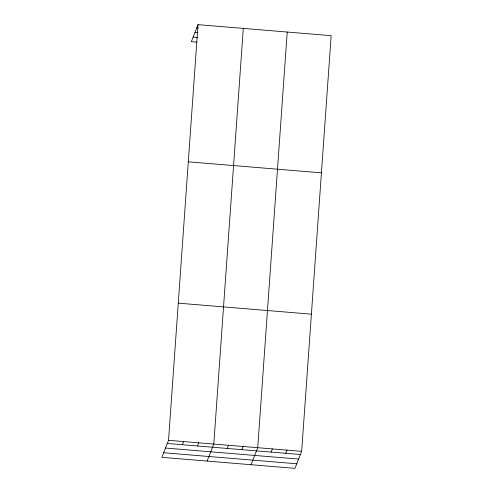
<?xml version="1.0" encoding="UTF-8"?>
<svg xmlns="http://www.w3.org/2000/svg" width="493" height="493" viewBox="0 0 493 493"><rect width="100%" height="100%" fill="white"/><g stroke="black" fill="none" stroke-linecap="round" stroke-linejoin="round"><path stroke-width="0.74" d="M168.538 440.317L198.032 24.65L331.16 35.675L301.667 451.341L294.968 468.35L161.84 457.325L168.538 440.317L301.667 451.341M243.296 28.397L213.802 444.064L207.103 461.072M287.228 32.039L257.734 447.706L251.036 464.708M198.032 24.65L191.333 41.658L196.615 42.096M182.379 444.735L183.624 441.562M197.465 445.98L198.71 442.813M227.199 448.445L228.444 445.278M241.841 449.659L243.092 446.492M271.132 452.081L272.376 448.913M285.774 453.295L287.025 450.127M196.787 27.818L198.291 27.941M194.988 32.384L198.001 32.637M193.133 37.092L197.656 37.468M188.301 161.821L321.43 172.846M178.269 303.146L311.403 314.17M167.287 443.484L300.422 454.509M165.488 448.051L298.622 459.075M163.633 452.753L296.768 463.784"/></g></svg>
